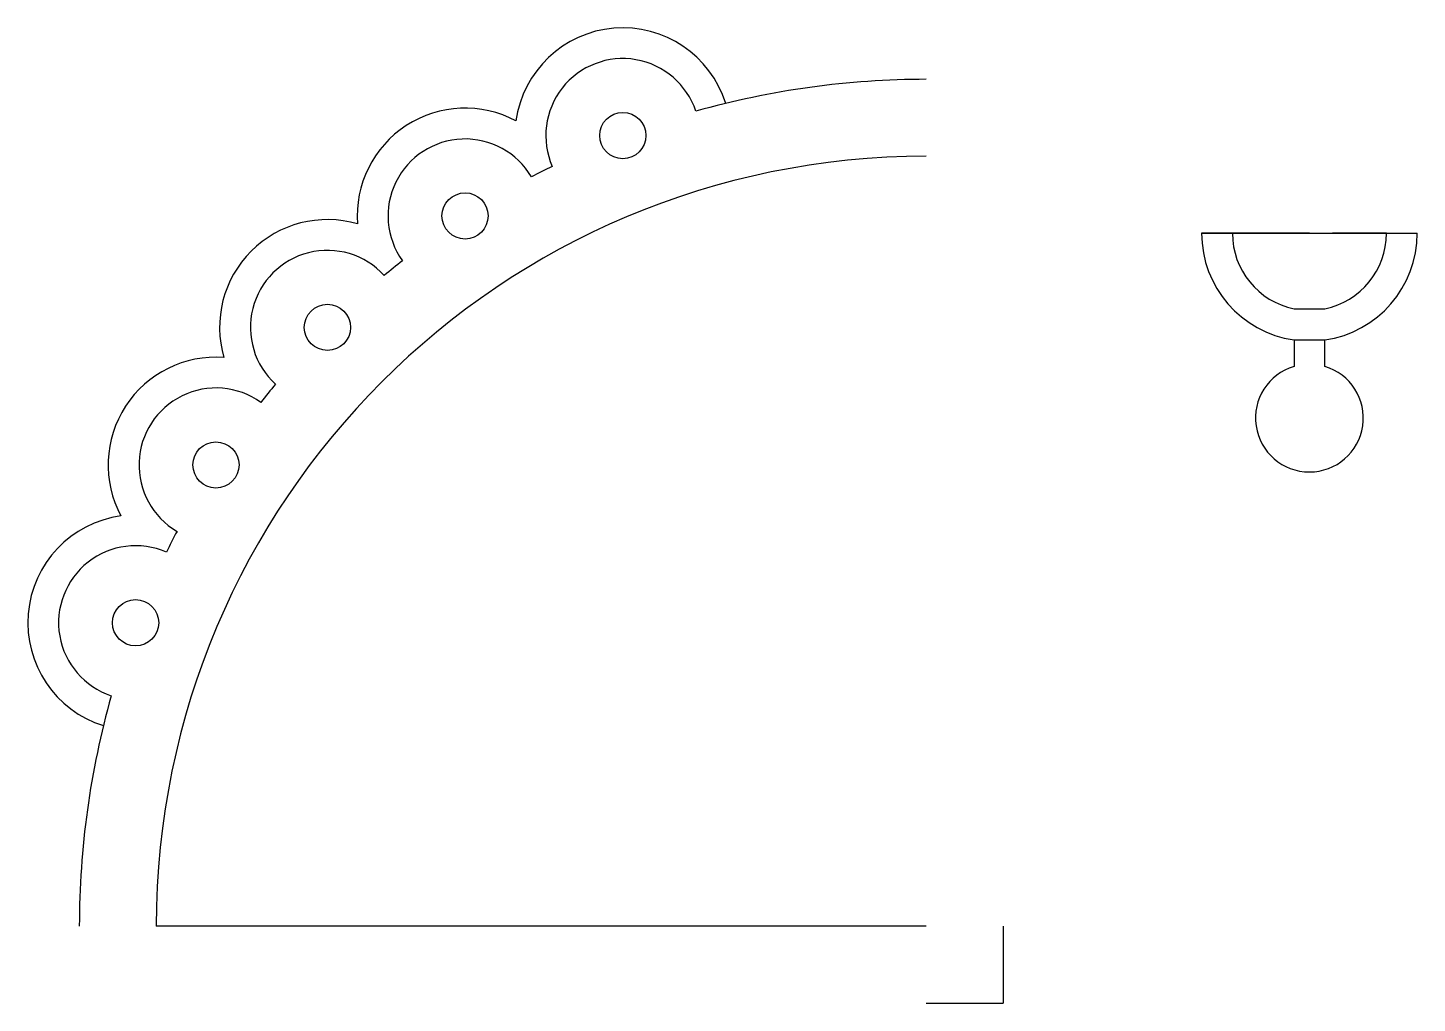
# Model space of a CAD drawing. Header units: millimetres. Extents: x -63.3 to 26.9, y 0 to 63.3.
import ezdxf

# ---------------------------------------------------------------- set-up
doc = ezdxf.new("R2010")
doc.units = ezdxf.units.MM

msp = doc.modelspace()

# ---------------------------------------------------------------- linework, layer by layer
for p, q in [((19.875, 50), (12.875, 50)), ((12.875, 50), (26.875, 50)), ((14.875, 50), (13.875, 50)), ((14.875, 50), (18.375, 50)), ((14.875, 50), (24.875, 50)), ((24.875, 50), (21.375, 50)), ((24.875, 50), (25.875, 50)), ((18.875, 45.101), (20.875, 45.101)), ((18.875, 43.072), (18.875, 41.354)), ((18.875, 43.072), (20.875, 43.072)), ((20.875, 41.354), (20.875, 43.072)), ((-5, 5), (-55, 5)), ((0, 5), (0, 0)), ((-5, 0), (0, 0))]:
    msp.add_line(p, q)
for centre in [(-24.71, 56.347), (-34.955, 51.127), (-43.891, 43.891), (-51.127, 34.955), (-56.347, 24.71)]:
    msp.add_circle(centre, 1.5)
for centre, radius, start, end in [((-24.71, 56.347), 7, 17.35144, 172.21465), ((-24.71, 56.347), 5, 18.39475, 203.60525), ((-5, 5), 55, 90, 105.7895), ((-34.955, 51.127), 7, 61.78535, 184.21465), ((-34.955, 51.127), 5, 30.39475, 215.60525), ((-5, 5), 50, 90, 180), ((-5, 5), 55, 116.2105, 117.7895), ((-43.891, 43.891), 7, 73.78535, 196.21465), ((19.875, 50), 7, 180, 261.78679), ((19.875, 50), 5, 180, 258.46304), ((19.875, 50), 5, 281.53696, 0), ((19.875, 50), 7, 278.21321, 0), ((-43.891, 43.891), 5, 42.39475, 227.60525), ((-5, 5), 55, 128.2105, 129.7895), ((-51.127, 34.955), 7, 85.78535, 208.21465), ((19.875, 38), 3.5, 106.60155, 73.39845), ((-51.127, 34.955), 5, 54.39475, 239.60525), ((-5, 5), 55, 140.2105, 141.7895), ((-56.347, 24.71), 7, 97.78535, 252.64856), ((-5, 5), 55, 152.2105, 153.7895), ((-56.347, 24.71), 5, 66.39475, 251.60525), ((-5, 5), 55, 164.2105, 180)]:
    msp.add_arc(centre, radius, start, end)

doc.saveas('drawing.dxf')
